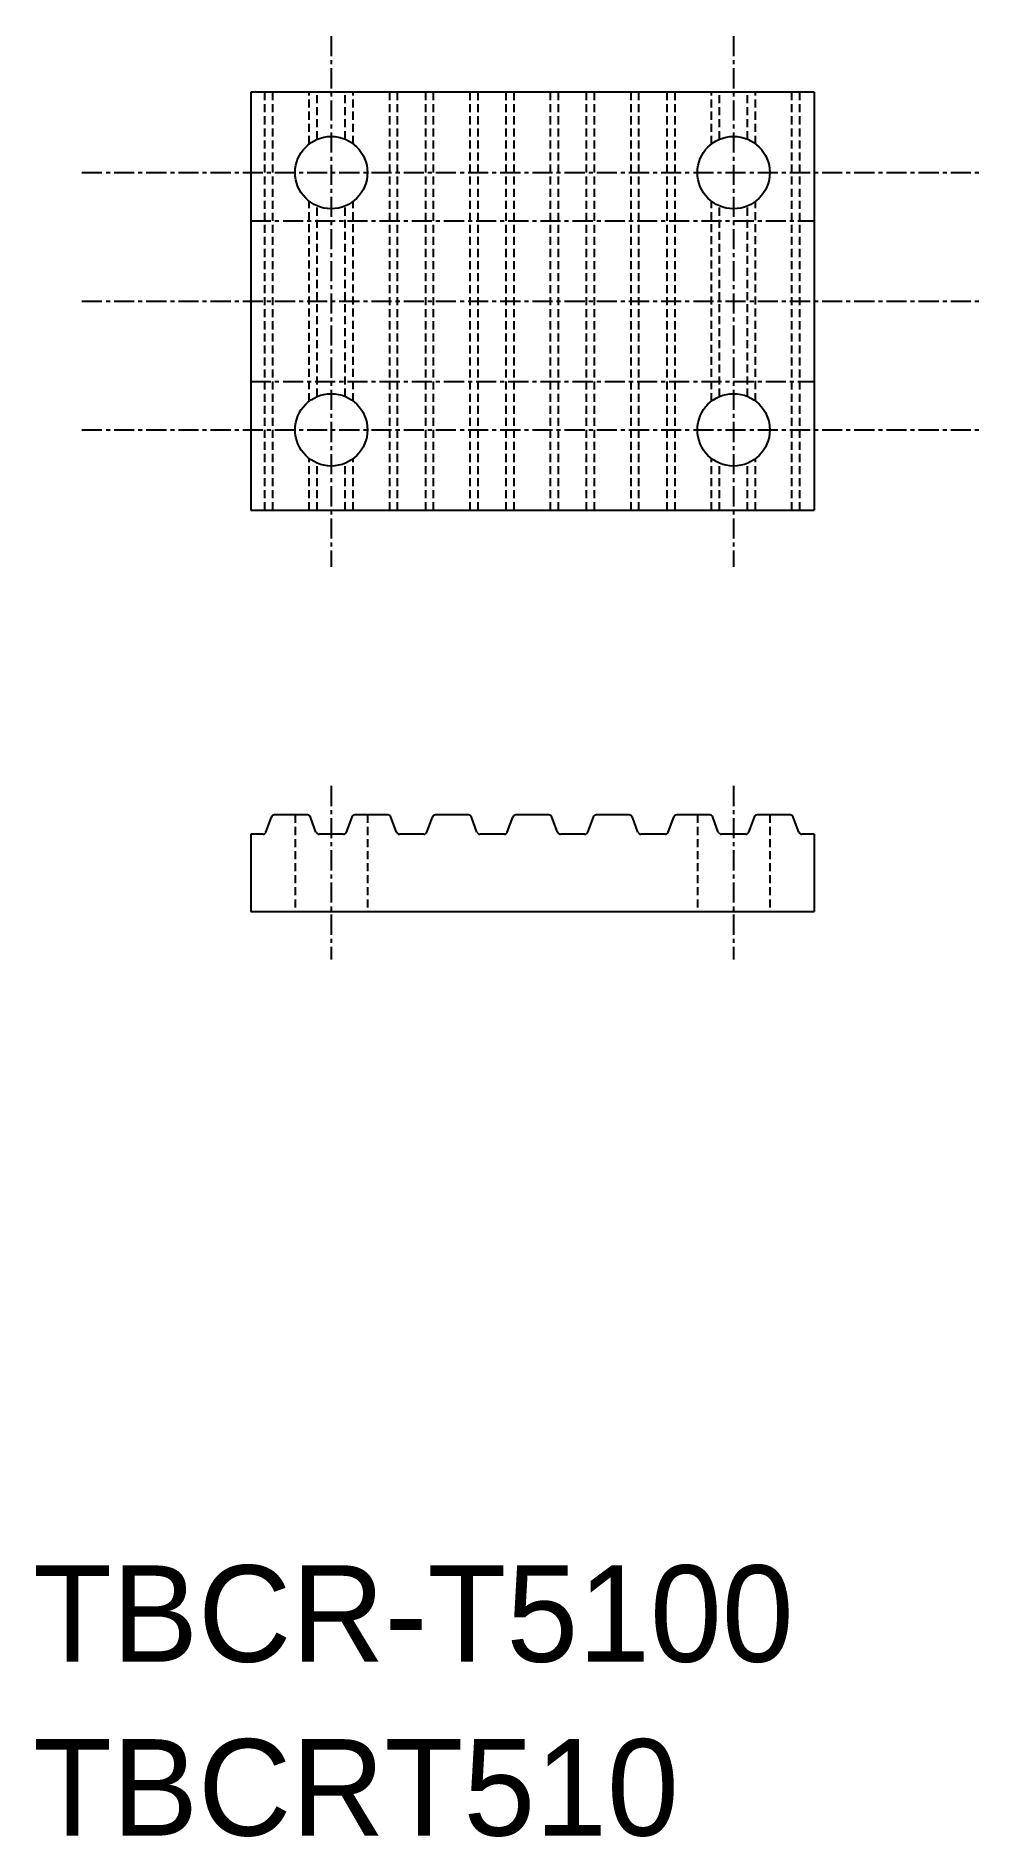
# Model space of a CAD drawing. Extents: x -286 to -227, y -61 to 51.
import ezdxf

# ---------------------------------------------------------------- set-up
doc = ezdxf.new("R2010")
doc.units = 0
doc.linetypes.add('CENTER', pattern=[2, 1.25, -0.25, 0.25, -0.25])
doc.linetypes.add('DASHED', pattern=[0.75, 0.5, -0.25])
doc.layers.get('0').update_dxf_attribs({"linetype": 'CONTINUOUS'})
doc.layers.add('CENTER', color=1, linetype='CENTER')

msp = doc.modelspace()

# ---------------------------------------------------------------- linework, layer by layer
at = {"color": 7, "linetype": 'CONTINUOUS'}
for p, q in [((-237.46, 47.62), (-272.46, 47.62)), ((-272.46, 47.62), (-272.46, 21.62)), ((-237.46, 47.62), (-237.46, 21.62)), ((-272.46, 21.62), (-237.46, 21.62)), ((-271.52, 1.6), (-271.17, 2.54)), ((-268.94, 2.67), (-270.99, 2.67)), ((-268.41, 1.6), (-268.75, 2.54)), ((-266.52, 1.6), (-266.17, 2.54)), ((-263.94, 2.67), (-265.99, 2.67)), ((-263.41, 1.6), (-263.75, 2.54)), ((-261.52, 1.6), (-261.17, 2.54)), ((-258.94, 2.67), (-260.99, 2.67)), ((-258.41, 1.6), (-258.75, 2.54)), ((-256.52, 1.6), (-256.17, 2.54)), ((-253.94, 2.67), (-255.99, 2.67)), ((-253.41, 1.6), (-253.75, 2.54)), ((-251.52, 1.6), (-251.17, 2.54)), ((-248.94, 2.67), (-250.99, 2.67)), ((-248.41, 1.6), (-248.75, 2.54)), ((-246.52, 1.6), (-246.17, 2.54)), ((-243.94, 2.67), (-245.99, 2.67)), ((-243.41, 1.6), (-243.75, 2.54)), ((-241.52, 1.6), (-241.17, 2.54)), ((-238.94, 2.67), (-240.99, 2.67)), ((-238.41, 1.6), (-238.75, 2.54)), ((-272.46, 1.47), (-272.46, -3.33)), ((-271.7, 1.47), (-272.46, 1.47)), ((-266.7, 1.47), (-268.22, 1.47)), ((-261.7, 1.47), (-263.22, 1.47)), ((-256.7, 1.47), (-258.22, 1.47)), ((-251.7, 1.47), (-253.22, 1.47)), ((-246.7, 1.47), (-248.22, 1.47)), ((-241.7, 1.47), (-243.22, 1.47)), ((-237.46, 1.47), (-238.22, 1.47)), ((-237.46, 1.47), (-237.46, -3.33)), ((-272.46, -3.33), (-237.46, -3.33))]:
    msp.add_line(p, q, dxfattribs=at)
at = {"color": 3, "linetype": 'DASHED'}
for p, q in [((-271.59, 21.62), (-271.59, 47.62)), ((-271.1, 21.62), (-271.1, 47.62)), ((-268.83, 44.41), (-268.83, 47.62)), ((-268.34, 44.69), (-268.34, 47.62)), ((-266.59, 44.69), (-266.59, 47.62)), ((-266.1, 44.41), (-266.1, 47.62)), ((-263.83, 21.62), (-263.83, 47.62)), ((-263.34, 21.62), (-263.34, 47.62)), ((-261.59, 21.62), (-261.59, 47.62)), ((-261.1, 21.62), (-261.1, 47.62)), ((-258.83, 21.62), (-258.83, 47.62)), ((-258.34, 21.62), (-258.34, 47.62)), ((-256.59, 21.62), (-256.59, 47.62)), ((-256.1, 21.62), (-256.1, 47.62)), ((-253.83, 21.62), (-253.83, 47.62)), ((-253.34, 21.62), (-253.34, 47.62)), ((-251.59, 21.62), (-251.59, 47.62)), ((-251.1, 21.62), (-251.1, 47.62)), ((-248.83, 21.62), (-248.83, 47.62)), ((-248.34, 21.62), (-248.34, 47.62)), ((-246.59, 21.62), (-246.59, 47.62)), ((-246.1, 21.62), (-246.1, 47.62)), ((-243.83, 44.41), (-243.83, 47.62)), ((-243.34, 44.69), (-243.34, 47.62)), ((-241.59, 44.69), (-241.59, 47.62)), ((-241.1, 44.41), (-241.1, 47.62)), ((-238.83, 21.62), (-238.83, 47.62)), ((-238.34, 21.62), (-238.34, 47.62)), ((-268.83, 28.41), (-268.83, 40.82)), ((-268.34, 28.69), (-268.34, 40.54)), ((-266.59, 28.69), (-266.59, 40.54)), ((-266.1, 28.41), (-266.1, 40.82)), ((-243.83, 28.41), (-243.83, 40.82)), ((-243.34, 28.69), (-243.34, 40.54)), ((-241.59, 28.69), (-241.59, 40.54)), ((-241.1, 28.41), (-241.1, 40.82)), ((-268.83, 21.62), (-268.83, 24.82)), ((-266.1, 21.62), (-266.1, 24.82)), ((-243.83, 21.62), (-243.83, 24.82)), ((-241.1, 21.62), (-241.1, 24.82)), ((-268.34, 21.62), (-268.34, 24.54)), ((-266.59, 21.62), (-266.59, 24.54)), ((-243.34, 21.62), (-243.34, 24.54)), ((-241.59, 21.62), (-241.59, 24.54)), ((-269.71, 2.67), (-269.71, -3.33)), ((-265.21, 2.67), (-265.21, -3.33)), ((-244.71, 2.67), (-244.71, -3.33)), ((-240.21, 2.67), (-240.21, -3.33))]:
    msp.add_line(p, q, dxfattribs=at)
at = {"color": 7, "linetype": 'CONTINUOUS'}
for centre in [(-267.46, 42.62), (-242.46, 42.62), (-267.46, 26.62), (-242.46, 26.62)]:
    msp.add_circle(centre, 2.25, dxfattribs=at)
for centre, start, end in [((-270.99, 2.47), 90, 160), ((-268.94, 2.47), 20, 90), ((-265.99, 2.47), 90, 160), ((-263.94, 2.47), 20, 90), ((-260.99, 2.47), 90, 160), ((-258.94, 2.47), 20, 90), ((-255.99, 2.47), 90, 160), ((-253.94, 2.47), 20, 90), ((-250.99, 2.47), 90, 160), ((-248.94, 2.47), 20, 90), ((-245.99, 2.47), 90, 160), ((-243.94, 2.47), 20, 90), ((-240.99, 2.47), 90, 160), ((-238.94, 2.47), 20, 90), ((-271.7, 1.67), 270, 340), ((-268.22, 1.67), 200, 270), ((-266.7, 1.67), 270, 340), ((-263.22, 1.67), 200, 270), ((-261.7, 1.67), 270, 340), ((-258.22, 1.67), 200, 270), ((-256.7, 1.67), 270, 340), ((-253.22, 1.67), 200, 270), ((-251.7, 1.67), 270, 340), ((-248.22, 1.67), 200, 270), ((-246.7, 1.67), 270, 340), ((-243.22, 1.67), 200, 270), ((-241.7, 1.67), 270, 340), ((-238.22, 1.67), 200, 270)]:
    msp.add_arc(centre, 0.2, start, end, dxfattribs=at)
at = {"layer": 'CENTER', "color": 1, "linetype": 'CENTER'}
for p, q in [((-267.46, 51.11), (-267.46, 18.11)), ((-242.46, 51.11), (-242.46, 18.11)), ((-282.96, 42.62), (-226.96, 42.62)), ((-272.46, 39.62), (-237.46, 39.62)), ((-282.96, 34.62), (-226.96, 34.62)), ((-272.46, 29.62), (-237.46, 29.62)), ((-282.96, 26.62), (-226.96, 26.62)), ((-267.46, 4.47), (-267.46, -6.33)), ((-242.46, 4.47), (-242.46, -6.33))]:
    msp.add_line(p, q, dxfattribs=at)

# ---------------------------------------------------------------- texts
at = {"color": 7, "linetype": 'CONTINUOUS'}
for s, p in [('TBCR-T5100', (-285.99, -50)), ('TBCRT510', (-285.99, -60.81))]:
    msp.add_text(s, height=6, dxfattribs=at).set_placement(p)

doc.saveas('drawing.dxf')
